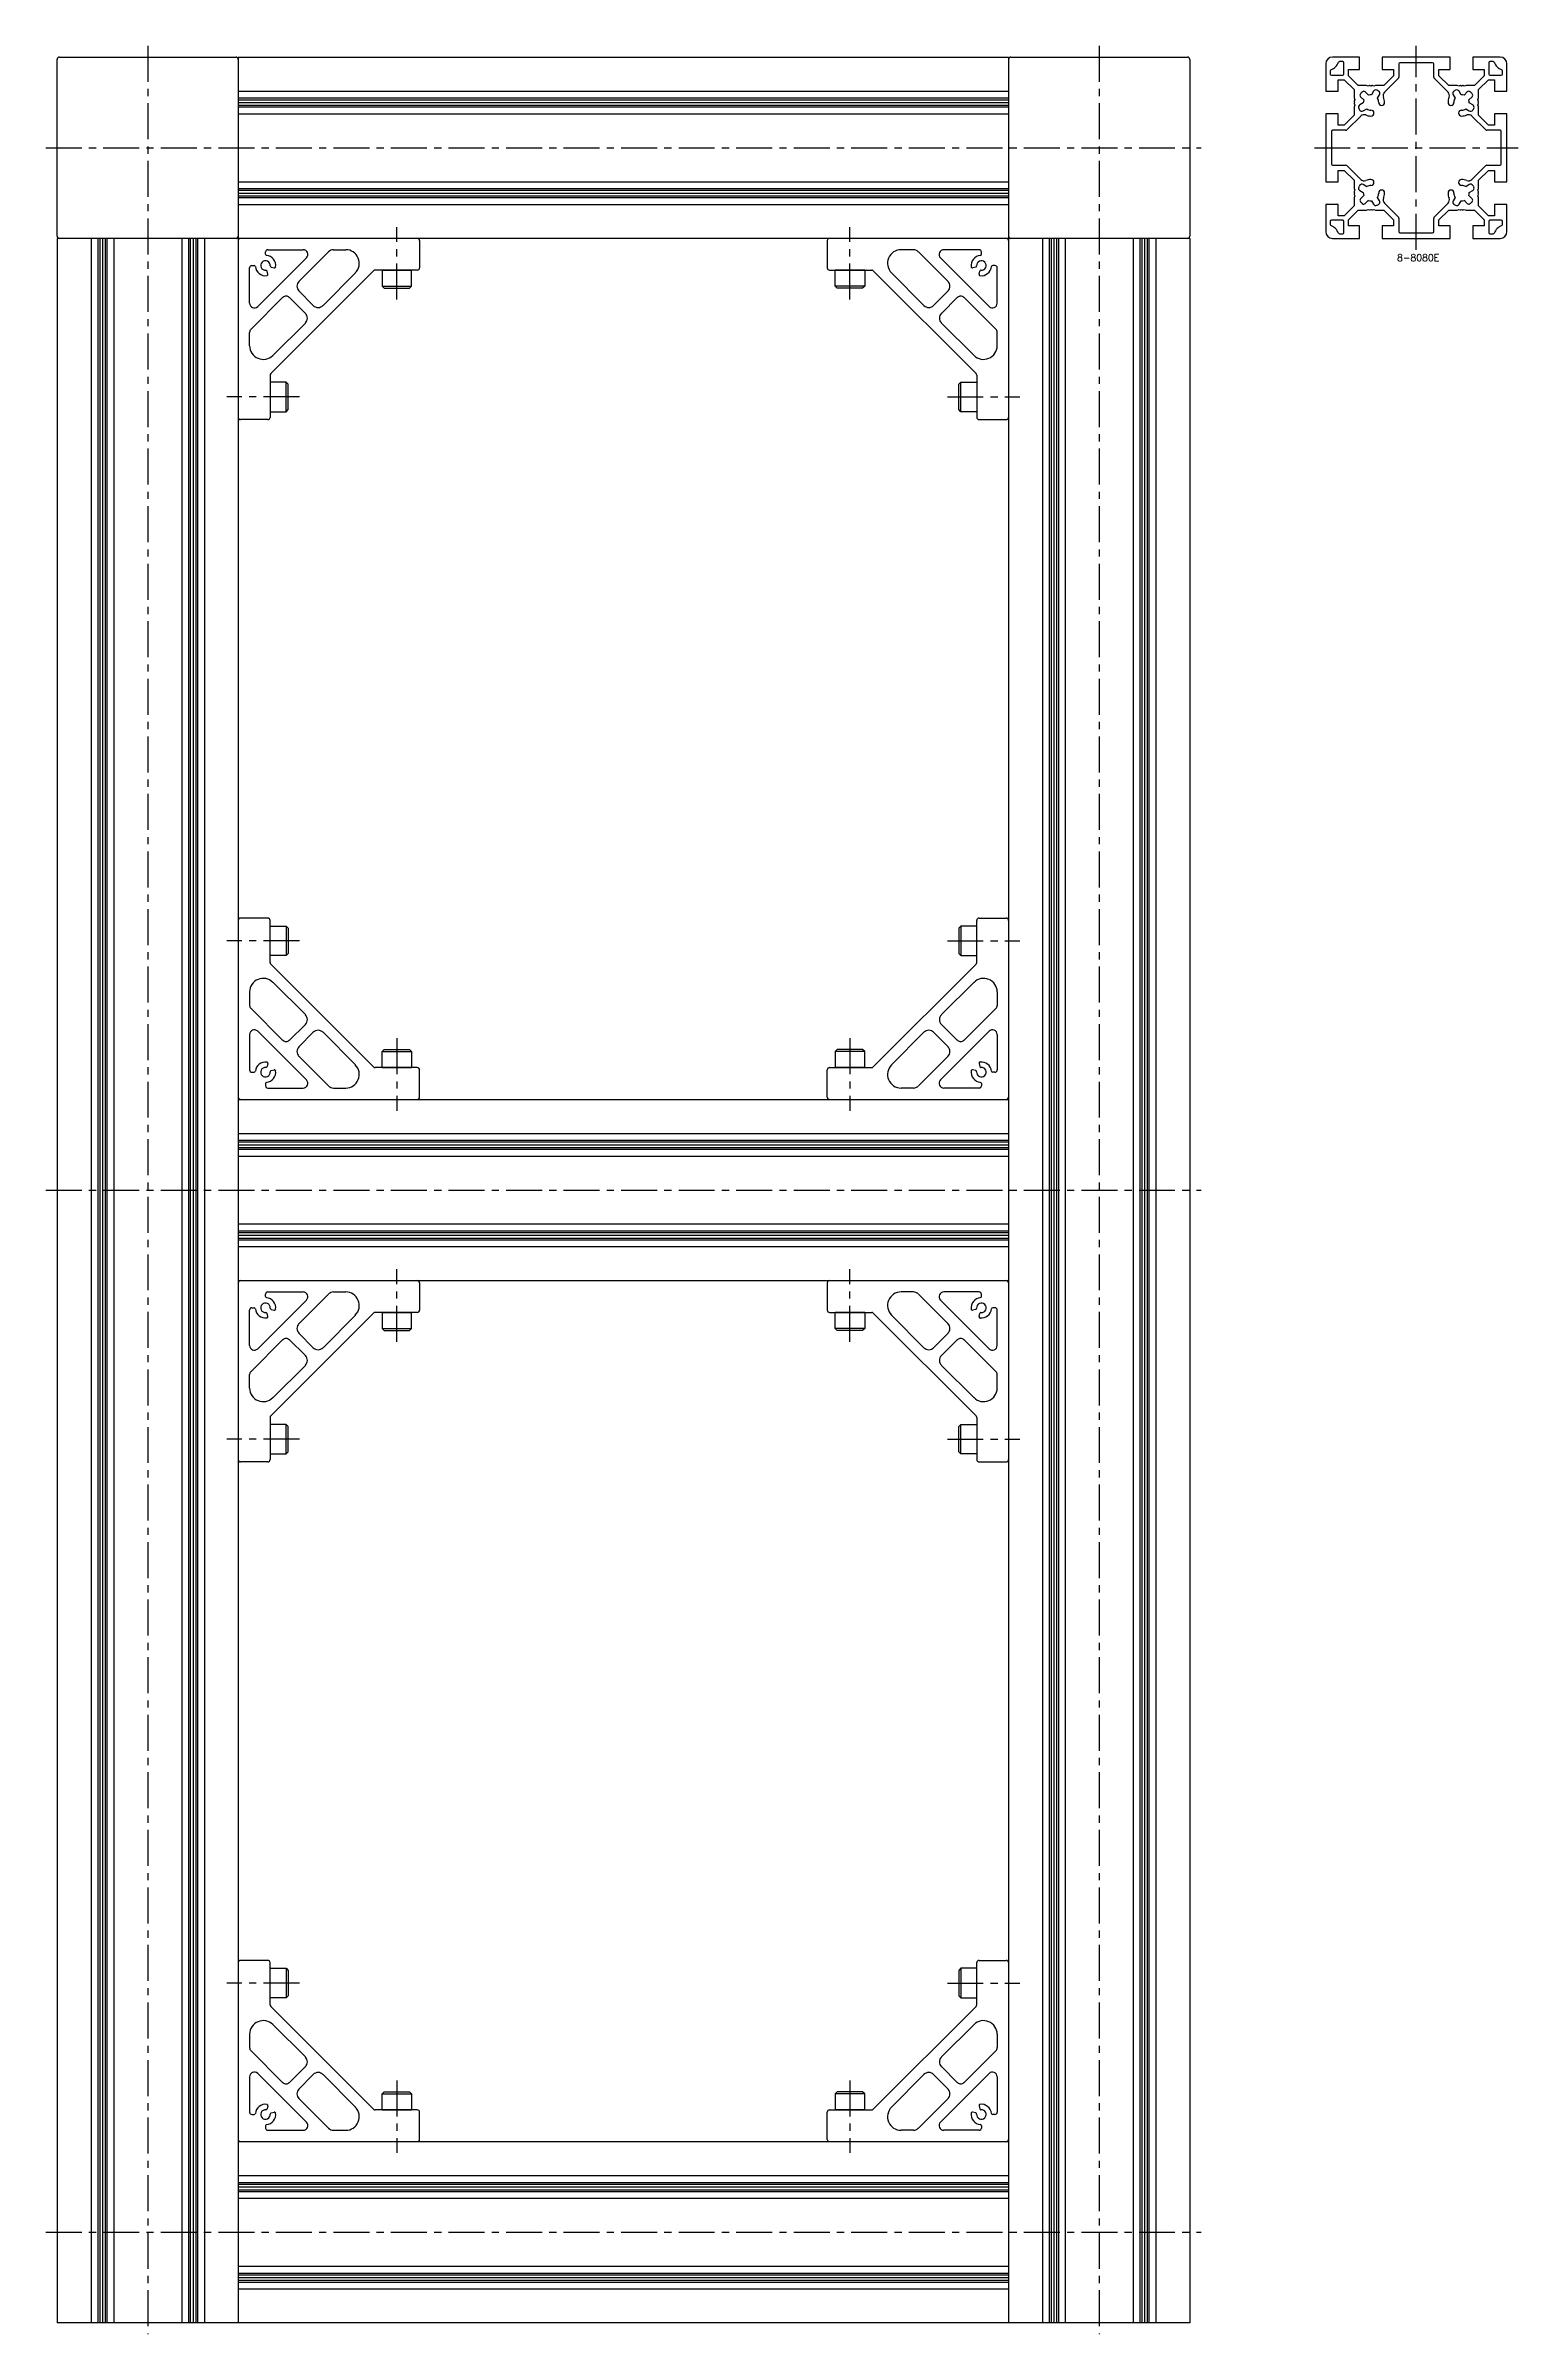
# Model space of a CAD drawing. Extents: x -5 to 1211, y -8 to 1575.
# Drawn here: x 561 to 1211, y 5 to 1015 of the extents above; entities that cross this region are included whole.
import ezdxf

# ---------------------------------------------------------------- set-up
doc = ezdxf.new("R2010")
doc.units = 0
doc.header["$LTSCALE"] = 0.5
doc.linetypes.add('CENTER', pattern=[50.8, 31.75, -6.35, 6.35, -6.35])
for name, color, linetype in [('MSM_CENTER', 1, 'CENTER'), ('MSM_CONTINUOUS', 7, 'CONTINUOUS'), ('MSM_PART_NUMBER', 7, 'CONTINUOUS')]:
    doc.layers.add(name, color=color, linetype=linetype)
doc.styles.get("Standard").update_dxf_attribs({"font": 'txt.shx', "height": 3, "bigfont": 'bigfont.shx'})

# ---------------------------------------------------------------- blocks, each defined once
blk = doc.blocks.new('*U10')
at = {"layer": 'MSM_PART_NUMBER'}
blk.add_text('8-8080E', height=3, dxfattribs=at).set_placement((1157.5, 920))

msp = doc.modelspace()

# ---------------------------------------------------------------- linework, layer by layer
at = {"layer": 'MSM_CENTER'}
for p, q in [((606, 1015), (606, 5)), ((1026, 1015), (1026, 5)), ((1166, 925), (1166, 1015)), ((561, 970), (1071, 970)), ((1121, 970), (1211, 970)), ((716, 903), (716, 935)), ((916, 903), (916, 935)), ((673, 860), (641, 860)), ((959, 860), (991, 860)), ((673, 620), (641, 620)), ((959, 620), (991, 620)), ((716, 577), (716, 545)), ((916, 577), (916, 545)), ((561, 510), (1071, 510)), ((716, 443), (716, 475)), ((916, 443), (916, 475)), ((673, 400), (641, 400)), ((959, 400), (991, 400)), ((673, 160), (641, 160)), ((959, 160), (991, 160)), ((716, 117), (716, 85)), ((916, 117), (916, 85)), ((561, 50), (1071, 50))]:
    msp.add_line(p, q, dxfattribs=at)
at = {"layer": 'MSM_CONTINUOUS'}
for p, q in [((567, 1010), (645, 1010)), ((646, 1010), (646, 10)), ((646, 1010), (986, 1010)), ((986, 1010), (986, 10)), ((987, 1010), (1065, 1010)), ((1141, 1010), (1129, 1010)), ((1141, 1004.5), (1141, 1010)), ((1181, 1010), (1151, 1010)), ((1151, 1010), (1151, 1004.5)), ((1181, 1004.5), (1181, 1010)), ((1203, 1010), (1191, 1010)), ((1191, 1010), (1191, 1004.5)), ((566, 931), (566, 1009)), ((1066, 1009), (1066, 931)), ((1126, 1007), (1126, 995)), ((1128, 1003.9), (1128, 1002.5)), ((1128.5, 1002), (1133.5, 1002)), ((1131.5, 995), (1131.5, 1000)), ((1131.5, 1000), (1134.2, 1000)), ((1133.5, 1008), (1132.1, 1008)), ((1134, 1002.5), (1134, 1007.5)), ((1134.2, 1000), (1138.5, 995.7)), ((1136, 1001.8), (1136, 1004.5)), ((1136, 1004.5), (1141, 1004.5)), ((1140.3, 997.5), (1136, 1001.8)), ((1151, 1004.5), (1156, 1004.5)), ((1156, 1001.8), (1151.7, 997.5)), ((1158, 1000.5), (1152, 994.5)), ((1156, 1004.5), (1156, 1001.8)), ((1158.3, 1007), (1158.3, 1001.2)), ((1173.2, 1007.5), (1158.8, 1007.5)), ((1173.7, 1001.2), (1173.7, 1007)), ((1180, 994.5), (1174, 1000.5)), ((1176, 1001.8), (1176, 1004.5)), ((1176, 1004.5), (1181, 1004.5)), ((1180.3, 997.5), (1176, 1001.8)), ((1191, 1004.5), (1196, 1004.5)), ((1196, 1001.8), (1191.7, 997.5)), ((1193.5, 995.7), (1197.8, 1000)), ((1196, 1004.5), (1196, 1001.8)), ((1197.8, 1000), (1200.5, 1000)), ((1198, 1007.5), (1198, 1002.5)), ((1199.9, 1008), (1198.5, 1008)), ((1198.5, 1002), (1203.5, 1002)), ((1200.5, 1000), (1200.5, 995)), ((1204, 1002.5), (1204, 1003.9)), ((1206, 995), (1206, 1007)), ((646, 995), (986, 995)), ((646, 992), (986, 992)), ((646, 991.2), (986, 991.2)), ((646, 990), (986, 990)), ((1126, 995), (1131.5, 995)), ((1138.5, 995.7), (1138.5, 992)), ((1138.5, 992), (1138.8, 991.2)), ((1138.8, 991.2), (1138.6, 990.7)), ((1138.6, 990.3), (1138.8, 990)), ((1138.8, 990), (1138.6, 989.7)), ((1144, 997.5), (1140.3, 997.5)), ((1141.4, 992.5), (1142.8, 991.1)), ((1144.9, 993.2), (1143.5, 994.6)), ((1144.8, 997.2), (1144, 997.5)), ((1145.3, 997.4), (1144.8, 997.2)), ((1146, 997.2), (1145.7, 997.4)), ((1146.3, 997.4), (1146, 997.2)), ((1147.1, 994.9), (1146.2, 993.4)), ((1147.2, 997.2), (1146.7, 997.4)), ((1148, 997.5), (1147.2, 997.2)), ((1151.7, 997.5), (1148, 997.5)), ((1148.8, 991.9), (1149.7, 993.4)), ((1184, 997.5), (1180.3, 997.5)), ((1182.3, 993.4), (1183.2, 991.9)), ((1184.8, 997.2), (1184, 997.5)), ((1185.3, 997.4), (1184.8, 997.2)), ((1185.8, 993.4), (1184.9, 994.9)), ((1186, 997.2), (1185.7, 997.4)), ((1186.3, 997.4), (1186, 997.2)), ((1187.2, 997.2), (1186.7, 997.4)), ((1188.5, 994.6), (1187.1, 993.2)), ((1188, 997.5), (1187.2, 997.2)), ((1191.7, 997.5), (1188, 997.5)), ((1189.2, 991.1), (1190.6, 992.5)), ((1193.2, 991.2), (1193.5, 992)), ((1193.4, 990.7), (1193.2, 991.2)), ((1193.2, 990), (1193.4, 990.3)), ((1193.4, 989.7), (1193.2, 990)), ((1193.5, 992), (1193.5, 995.7)), ((1200.5, 995), (1206, 995)), ((646, 988.8), (986, 988.8)), ((646, 988), (986, 988)), ((646, 985), (986, 985)), ((1131.5, 985), (1126, 985)), ((1126, 985), (1126, 955)), ((1131.5, 980), (1131.5, 985)), ((1134.2, 980), (1131.5, 980)), ((1138.5, 984.3), (1134.2, 980)), ((1141.5, 984), (1135.5, 978)), ((1138.8, 988.8), (1138.5, 988)), ((1138.5, 988), (1138.5, 984.3)), ((1138.6, 989.3), (1138.8, 988.8)), ((1142.6, 989.8), (1141.1, 988.9)), ((1142.6, 986.3), (1144.1, 987.2)), ((1187.9, 987.2), (1189.4, 986.3)), ((1190.9, 988.9), (1189.4, 989.8)), ((1196.5, 978), (1190.5, 984)), ((1193.2, 988.8), (1193.4, 989.3)), ((1193.5, 988), (1193.2, 988.8)), ((1193.5, 984.3), (1193.5, 988)), ((1197.8, 980), (1193.5, 984.3)), ((1200.5, 980), (1197.8, 980)), ((1206, 985), (1200.5, 985)), ((1200.5, 985), (1200.5, 980)), ((1206, 955), (1206, 985)), ((1128.5, 977.2), (1128.5, 962.8)), ((1134.8, 977.7), (1129, 977.7)), ((1203, 977.7), (1197.2, 977.7)), ((1203.5, 962.8), (1203.5, 977.2)), ((1129, 962.3), (1134.8, 962.3)), ((1131.5, 955), (1131.5, 960)), ((1131.5, 960), (1134.2, 960)), ((1134.2, 960), (1138.5, 955.7)), ((1135.5, 962), (1141.5, 956)), ((1190.5, 956), (1196.5, 962)), ((1193.5, 955.7), (1197.8, 960)), ((1197.2, 962.3), (1203, 962.3)), ((1197.8, 960), (1200.5, 960)), ((1200.5, 960), (1200.5, 955)), ((646, 955), (986, 955)), ((646, 952), (986, 952)), ((646, 951.2), (986, 951.2)), ((646, 950), (986, 950)), ((1126, 955), (1131.5, 955)), ((1138.5, 955.7), (1138.5, 952)), ((1138.5, 952), (1138.8, 951.2)), ((1138.8, 951.2), (1138.6, 950.7)), ((1138.6, 950.3), (1138.8, 950)), ((1138.8, 950), (1138.6, 949.7)), ((1141.1, 951.1), (1142.6, 950.2)), ((1144.1, 952.8), (1142.6, 953.7)), ((1189.4, 953.7), (1187.9, 952.8)), ((1189.4, 950.2), (1190.9, 951.1)), ((1193.2, 951.2), (1193.5, 952)), ((1193.4, 950.7), (1193.2, 951.2)), ((1193.2, 950), (1193.4, 950.3)), ((1193.4, 949.7), (1193.2, 950)), ((1193.5, 952), (1193.5, 955.7)), ((1200.5, 955), (1206, 955)), ((646, 948.8), (986, 948.8)), ((646, 948), (986, 948)), ((646, 945), (986, 945)), ((1131.5, 945), (1126, 945)), ((1126, 945), (1126, 933)), ((1131.5, 940), (1131.5, 945)), ((1134.2, 940), (1131.5, 940)), ((1138.5, 944.3), (1134.2, 940)), ((1136, 938.2), (1140.3, 942.5)), ((1138.8, 948.8), (1138.5, 948)), ((1138.5, 948), (1138.5, 944.3)), ((1138.6, 949.3), (1138.8, 948.8)), ((1140.3, 942.5), (1144, 942.5)), ((1142.8, 948.9), (1141.4, 947.5)), ((1143.5, 945.4), (1144.9, 946.8)), ((1144, 942.5), (1144.8, 942.8)), ((1144.8, 942.8), (1145.3, 942.6)), ((1145.7, 942.6), (1146, 942.8)), ((1146, 942.8), (1146.3, 942.6)), ((1146.2, 946.6), (1147.1, 945.1)), ((1146.7, 942.6), (1147.2, 942.8)), ((1147.2, 942.8), (1148, 942.5)), ((1148, 942.5), (1151.7, 942.5)), ((1149.7, 946.6), (1148.8, 948.1)), ((1151.7, 942.5), (1156, 938.2)), ((1152, 945.5), (1158, 939.5)), ((1174, 939.5), (1180, 945.5)), ((1176, 938.2), (1180.3, 942.5)), ((1180.3, 942.5), (1184, 942.5)), ((1183.2, 948.1), (1182.3, 946.6)), ((1184, 942.5), (1184.8, 942.8)), ((1184.8, 942.8), (1185.3, 942.6)), ((1184.9, 945.1), (1185.8, 946.6)), ((1185.7, 942.6), (1186, 942.8)), ((1186, 942.8), (1186.3, 942.6)), ((1186.7, 942.6), (1187.2, 942.8)), ((1187.1, 946.8), (1188.5, 945.4)), ((1187.2, 942.8), (1188, 942.5)), ((1188, 942.5), (1191.7, 942.5)), ((1190.6, 947.5), (1189.2, 948.9)), ((1191.7, 942.5), (1196, 938.2)), ((1193.2, 948.8), (1193.4, 949.3)), ((1193.5, 948), (1193.2, 948.8)), ((1193.5, 944.3), (1193.5, 948)), ((1197.8, 940), (1193.5, 944.3)), ((1200.5, 940), (1197.8, 940)), ((1206, 945), (1200.5, 945)), ((1200.5, 945), (1200.5, 940)), ((1206, 933), (1206, 945)), ((1066, 930), (566, 930)), ((566, 930), (566, 10)), ((581, 930), (581, 10)), ((584, 930), (584, 10)), ((584.8, 930), (584.8, 10)), ((586, 930), (586, 10)), ((587.2, 930), (587.2, 10)), ((588, 930), (588, 10)), ((591, 930), (591, 10)), ((621, 930), (621, 10)), ((624, 930), (624, 10)), ((624.8, 930), (624.8, 10)), ((626, 930), (626, 10)), ((627.2, 930), (627.2, 10)), ((628, 930), (628, 10)), ((631, 930), (631, 10)), ((1001, 930), (1001, 10)), ((1004, 930), (1004, 10)), ((1004.8, 930), (1004.8, 10)), ((1006, 930), (1006, 10)), ((1007.2, 930), (1007.2, 10)), ((1008, 930), (1008, 10)), ((1011, 930), (1011, 10)), ((1041, 930), (1041, 10)), ((1044, 930), (1044, 10)), ((1044.8, 930), (1044.8, 10)), ((1046, 930), (1046, 10)), ((1047.2, 930), (1047.2, 10)), ((1048, 930), (1048, 10)), ((1051, 930), (1051, 10)), ((1066, 930), (1066, 10)), ((1128, 937.5), (1128, 936.1)), ((1133.5, 938), (1128.5, 938)), ((1129, 930), (1141, 930)), ((1132.1, 932), (1133.5, 932)), ((1134, 932.5), (1134, 937.5)), ((1136, 935.5), (1136, 938.2)), ((1141, 935.5), (1136, 935.5)), ((1141, 930), (1141, 935.5)), ((1156, 935.5), (1151, 935.5)), ((1151, 935.5), (1151, 930)), ((1151, 930), (1181, 930)), ((1156, 938.2), (1156, 935.5)), ((1158.3, 938.8), (1158.3, 933)), ((1158.8, 932.5), (1173.2, 932.5)), ((1173.7, 933), (1173.7, 938.8)), ((1176, 935.5), (1176, 938.2)), ((1181, 935.5), (1176, 935.5)), ((1181, 930), (1181, 935.5)), ((1196, 935.5), (1191, 935.5)), ((1191, 935.5), (1191, 930)), ((1191, 930), (1203, 930)), ((1196, 938.2), (1196, 935.5)), ((1198, 937.5), (1198, 932.5)), ((1203.5, 938), (1198.5, 938)), ((1198.5, 932), (1199.9, 932)), ((1204, 936.1), (1204, 937.5)), ((676.1, 921.4), (654.6, 899.9)), ((658, 923), (658, 924)), ((659, 925), (674.6, 925)), ((672.7, 911), (685.8, 924.1)), ((688, 925), (693.4, 925)), ((726, 929), (726, 917)), ((906, 929), (906, 917)), ((944, 925), (938.6, 925)), ((959.3, 911), (946.2, 924.1)), ((955.9, 921.4), (977.4, 899.9)), ((973, 925), (957.4, 925)), ((974, 923), (974, 924)), ((651, 901.4), (651, 917)), ((652, 918), (653, 918)), ((659, 914.2), (658.7, 915.5)), ((705.7, 915.7), (660.3, 870.3)), ((660.5, 917.3), (661.8, 917)), ((697.7, 914.8), (683.4, 900.4)), ((725, 916), (706.4, 916)), ((709.5, 916), (709.5, 908.9)), ((709.5, 916), (722.5, 916)), ((722.5, 908.9), (722.5, 916)), ((907, 916), (925.6, 916)), ((909.5, 908.9), (909.5, 916)), ((922.5, 916), (909.5, 916)), ((922.5, 916), (922.5, 908.9)), ((926.3, 915.7), (971.7, 870.3)), ((934.3, 914.8), (948.6, 900.4)), ((971.5, 917.3), (970.2, 917)), ((973, 914.2), (973.3, 915.5)), ((980, 918), (979, 918)), ((981, 901.4), (981, 917)), ((651.6, 889.9), (665.7, 904)), ((668.5, 904), (675.6, 896.9)), ((679.1, 900.4), (672.7, 906.8)), ((709.5, 908.9), (710.4, 908)), ((709.5, 908.9), (722.5, 908.9)), ((710.4, 908), (721.6, 908)), ((721.6, 908), (722.5, 908.9)), ((910.4, 908), (909.5, 908.9)), ((922.5, 908.9), (909.5, 908.9)), ((921.6, 908), (910.4, 908)), ((922.5, 908.9), (921.6, 908)), ((952.9, 900.4), (959.3, 906.8)), ((963.5, 904), (956.4, 896.9)), ((980.4, 889.9), (966.3, 904)), ((675.6, 892.6), (661.2, 878.3)), ((956.4, 892.6), (970.8, 878.3)), ((651, 882.6), (651, 888.5)), ((981, 882.6), (981, 888.5)), ((660, 869.6), (660, 851)), ((972, 869.6), (972, 851)), ((667.1, 866.5), (660, 866.5)), ((668, 865.6), (667.1, 866.5)), ((667.1, 853.5), (667.1, 866.5)), ((668, 854.4), (668, 865.6)), ((964, 865.6), (964.9, 866.5)), ((964, 854.4), (964, 865.6)), ((964.9, 866.5), (972, 866.5)), ((964.9, 853.5), (964.9, 866.5)), ((659, 850), (647, 850)), ((660, 853.5), (667.1, 853.5)), ((667.1, 853.5), (668, 854.4)), ((964.9, 853.5), (964, 854.4)), ((972, 853.5), (964.9, 853.5)), ((973, 850), (985, 850)), ((659, 630), (647, 630)), ((660, 610.4), (660, 629)), ((660, 626.5), (667.1, 626.5)), ((667.1, 626.5), (668, 625.6)), ((667.1, 626.5), (667.1, 613.5)), ((964.9, 626.5), (964, 625.6)), ((972, 626.5), (964.9, 626.5)), ((964.9, 626.5), (964.9, 613.5)), ((972, 610.4), (972, 629)), ((973, 630), (985, 630)), ((668, 625.6), (668, 614.4)), ((964, 625.6), (964, 614.4)), ((667.1, 613.5), (660, 613.5)), ((705.7, 564.3), (660.3, 609.7)), ((668, 614.4), (667.1, 613.5)), ((926.3, 564.3), (971.7, 609.7)), ((964, 614.4), (964.9, 613.5)), ((964.9, 613.5), (972, 613.5)), ((651, 597.4), (651, 591.5)), ((675.6, 587.4), (661.2, 601.7)), ((956.4, 587.4), (970.8, 601.7)), ((981, 597.4), (981, 591.5)), ((651.6, 590.1), (665.7, 576)), ((980.4, 590.1), (966.3, 576)), ((651, 578.6), (651, 563)), ((676.1, 558.6), (654.6, 580.1)), ((668.5, 576), (675.6, 583.1)), ((679.1, 579.6), (672.7, 573.2)), ((697.7, 565.2), (683.4, 579.6)), ((934.3, 565.2), (948.6, 579.6)), ((952.9, 579.6), (959.3, 573.2)), ((955.9, 558.6), (977.4, 580.1)), ((963.5, 576), (956.4, 583.1)), ((981, 578.6), (981, 563)), ((659, 565.8), (658.7, 564.5)), ((672.7, 569), (685.8, 555.9)), ((709.5, 571.1), (710.4, 572)), ((709.5, 564), (709.5, 571.1)), ((709.5, 571.1), (722.5, 571.1)), ((710.4, 572), (721.6, 572)), ((721.6, 572), (722.5, 571.1)), ((722.5, 571.1), (722.5, 564)), ((910.4, 572), (909.5, 571.1)), ((909.5, 571.1), (909.5, 564)), ((922.5, 571.1), (909.5, 571.1)), ((921.6, 572), (910.4, 572)), ((922.5, 571.1), (921.6, 572)), ((922.5, 564), (922.5, 571.1)), ((959.3, 569), (946.2, 555.9)), ((973, 565.8), (973.3, 564.5)), ((652, 562), (653, 562)), ((658, 557), (658, 556)), ((660.5, 562.7), (661.8, 563)), ((725, 564), (706.4, 564)), ((709.5, 564), (722.5, 564)), ((726, 551), (726, 563)), ((906, 551), (906, 563)), ((907, 564), (925.6, 564)), ((922.5, 564), (909.5, 564)), ((971.5, 562.7), (970.2, 563)), ((974, 557), (974, 556)), ((980, 562), (979, 562)), ((646, 550), (986, 550)), ((659, 555), (674.6, 555)), ((688, 555), (693.4, 555)), ((944, 555), (938.6, 555)), ((973, 555), (957.4, 555)), ((646, 535), (986, 535)), ((646, 532), (986, 532)), ((646, 531.2), (986, 531.2)), ((646, 530), (986, 530)), ((646, 528.8), (986, 528.8)), ((646, 528), (986, 528)), ((646, 525), (986, 525)), ((646, 495), (986, 495)), ((646, 492), (986, 492)), ((646, 491.2), (986, 491.2)), ((646, 490), (986, 490)), ((646, 488.8), (986, 488.8)), ((646, 488), (986, 488)), ((646, 485), (986, 485)), ((646, 470), (986, 470)), ((659, 465), (674.6, 465)), ((688, 465), (693.4, 465)), ((726, 469), (726, 457)), ((906, 469), (906, 457)), ((944, 465), (938.6, 465)), ((973, 465), (957.4, 465)), ((651, 441.4), (651, 457)), ((652, 458), (653, 458)), ((676.1, 461.4), (654.6, 439.9)), ((658, 463), (658, 464)), ((659, 454.2), (658.7, 455.5)), ((705.7, 455.7), (660.3, 410.3)), ((660.5, 457.3), (661.8, 457)), ((672.7, 451), (685.8, 464.1)), ((697.7, 454.8), (683.4, 440.4)), ((725, 456), (706.4, 456)), ((709.5, 456), (709.5, 448.9)), ((709.5, 456), (722.5, 456)), ((722.5, 448.9), (722.5, 456)), ((907, 456), (925.6, 456)), ((909.5, 448.9), (909.5, 456)), ((922.5, 456), (909.5, 456)), ((922.5, 456), (922.5, 448.9)), ((926.3, 455.7), (971.7, 410.3)), ((934.3, 454.8), (948.6, 440.4)), ((959.3, 451), (946.2, 464.1)), ((955.9, 461.4), (977.4, 439.9)), ((971.5, 457.3), (970.2, 457)), ((973, 454.2), (973.3, 455.5)), ((974, 463), (974, 464)), ((980, 458), (979, 458)), ((981, 441.4), (981, 457)), ((679.1, 440.4), (672.7, 446.8)), ((709.5, 448.9), (710.4, 448)), ((709.5, 448.9), (722.5, 448.9)), ((710.4, 448), (721.6, 448)), ((721.6, 448), (722.5, 448.9)), ((910.4, 448), (909.5, 448.9)), ((922.5, 448.9), (909.5, 448.9)), ((921.6, 448), (910.4, 448)), ((922.5, 448.9), (921.6, 448)), ((952.9, 440.4), (959.3, 446.8)), ((651.6, 429.9), (665.7, 444)), ((668.5, 444), (675.6, 436.9)), ((963.5, 444), (956.4, 436.9)), ((980.4, 429.9), (966.3, 444)), ((651, 422.6), (651, 428.5)), ((675.6, 432.6), (661.2, 418.3)), ((956.4, 432.6), (970.8, 418.3)), ((981, 422.6), (981, 428.5)), ((660, 409.6), (660, 391)), ((667.1, 406.5), (660, 406.5)), ((668, 405.6), (667.1, 406.5)), ((667.1, 393.5), (667.1, 406.5)), ((668, 394.4), (668, 405.6)), ((964, 405.6), (964.9, 406.5)), ((964, 394.4), (964, 405.6)), ((964.9, 406.5), (972, 406.5)), ((964.9, 393.5), (964.9, 406.5)), ((972, 409.6), (972, 391)), ((667.1, 393.5), (668, 394.4)), ((964.9, 393.5), (964, 394.4)), ((659, 390), (647, 390)), ((660, 393.5), (667.1, 393.5)), ((972, 393.5), (964.9, 393.5)), ((973, 390), (985, 390)), ((659, 170), (647, 170)), ((660, 150.4), (660, 169)), ((660, 166.5), (667.1, 166.5)), ((667.1, 166.5), (668, 165.6)), ((667.1, 166.5), (667.1, 153.5)), ((668, 165.6), (668, 154.4)), ((964.9, 166.5), (964, 165.6)), ((964, 165.6), (964, 154.4)), ((972, 166.5), (964.9, 166.5)), ((964.9, 166.5), (964.9, 153.5)), ((972, 150.4), (972, 169)), ((973, 170), (985, 170)), ((667.1, 153.5), (660, 153.5)), ((668, 154.4), (667.1, 153.5)), ((964, 154.4), (964.9, 153.5)), ((964.9, 153.5), (972, 153.5)), ((705.7, 104.3), (660.3, 149.7)), ((675.6, 127.4), (661.2, 141.7)), ((926.3, 104.3), (971.7, 149.7)), ((956.4, 127.4), (970.8, 141.7)), ((651, 137.4), (651, 131.5)), ((981, 137.4), (981, 131.5)), ((651.6, 130.1), (665.7, 116)), ((668.5, 116), (675.6, 123.1)), ((963.5, 116), (956.4, 123.1)), ((980.4, 130.1), (966.3, 116)), ((651, 118.6), (651, 103)), ((676.1, 98.6), (654.6, 120.1)), ((679.1, 119.6), (672.7, 113.2)), ((697.7, 105.2), (683.4, 119.6)), ((709.5, 111.1), (710.4, 112)), ((709.5, 104), (709.5, 111.1)), ((709.5, 111.1), (722.5, 111.1)), ((710.4, 112), (721.6, 112)), ((721.6, 112), (722.5, 111.1)), ((722.5, 111.1), (722.5, 104)), ((910.4, 112), (909.5, 111.1)), ((909.5, 111.1), (909.5, 104)), ((922.5, 111.1), (909.5, 111.1)), ((921.6, 112), (910.4, 112)), ((922.5, 111.1), (921.6, 112)), ((922.5, 104), (922.5, 111.1)), ((934.3, 105.2), (948.6, 119.6)), ((952.9, 119.6), (959.3, 113.2)), ((955.9, 98.6), (977.4, 120.1)), ((981, 118.6), (981, 103)), ((652, 102), (653, 102)), ((659, 105.8), (658.7, 104.5)), ((660.5, 102.7), (661.8, 103)), ((672.7, 109), (685.8, 95.9)), ((725, 104), (706.4, 104)), ((709.5, 104), (722.5, 104)), ((726, 91), (726, 103)), ((906, 91), (906, 103)), ((907, 104), (925.6, 104)), ((922.5, 104), (909.5, 104)), ((959.3, 109), (946.2, 95.9)), ((971.5, 102.7), (970.2, 103)), ((973, 105.8), (973.3, 104.5)), ((980, 102), (979, 102)), ((658, 97), (658, 96)), ((659, 95), (674.6, 95)), ((688, 95), (693.4, 95)), ((944, 95), (938.6, 95)), ((973, 95), (957.4, 95)), ((974, 97), (974, 96)), ((646, 90), (986, 90)), ((646, 75), (986, 75)), ((646, 72), (986, 72)), ((646, 71.2), (986, 71.2)), ((646, 70), (986, 70)), ((646, 68.8), (986, 68.8)), ((646, 68), (986, 68)), ((646, 65), (986, 65)), ((646, 35), (986, 35)), ((646, 32), (986, 32)), ((646, 31.2), (986, 31.2)), ((646, 30), (986, 30)), ((646, 28.8), (986, 28.8)), ((646, 28), (986, 28)), ((646, 25), (986, 25)), ((1066, 10), (566, 10))]:
    msp.add_line(p, q, dxfattribs=at)
for centre, radius, start, end in [((987, 1009), 1, 90, 180), ((1203, 1007), 3, 0, 90), ((567, 1009), 1, 90, 180), ((645, 1009), 1, 0, 90), ((1065, 1009), 1, 0, 90), ((1129, 1007), 3, 90, 180), ((1128.5, 1003.9), 0.5, 112.2586, 180), ((1128.5, 1002.5), 0.5, 180, 270), ((1126, 1010), 6.1, 292.2586, 337.7414), ((1132.1, 1007.5), 0.5, 90, 157.7414), ((1133.5, 1007.5), 0.5, 0, 90), ((1133.5, 1002.5), 0.5, 270, 0), ((1157.3, 1001.2), 1, 315, 0), ((1158.8, 1007), 0.5, 90, 180), ((1173.2, 1007), 0.5, 0, 90), ((1174.7, 1001.2), 1, 180, 225), ((1198.5, 1007.5), 0.5, 90, 180), ((1198.5, 1002.5), 0.5, 180, 270), ((1199.9, 1007.5), 0.5, 22.2586, 90), ((1206, 1010), 6.1, 202.2586, 247.7414), ((1203.5, 1002.5), 0.5, 270, 0), ((1203.5, 1003.9), 0.5, 0, 67.7414), ((1139.1, 990.5), 0.5, 159.5, 210), ((1142.1, 993.2), 1, 140.7392, 225), ((1146, 990), 6, 129.2608, 140.7392), ((1142.8, 993.9), 1, 45, 129.2608), ((1146, 990), 3.4, 161.179, 183.821), ((1146, 990), 3.4, 86.179, 108.821), ((1145.5, 996.9), 0.5, 60, 110.5), ((1146.5, 996.9), 0.5, 69.5, 120), ((1148.1, 994.3), 1.2, 63.5833, 150), ((1146, 990), 6, 56.4167, 63.5833), ((1146, 990), 3.4, 0.0001, 33.821), ((1148.7, 994), 1.2, 330, 56.4167), ((1150.7, 990), 1.3, 180, 0), ((1153.4, 993.1), 2, 135, 202.5866), ((1146, 990), 6, 0, 22.5866), ((1178.6, 993.1), 2, 337.4134, 45), ((1186, 990), 6, 157.4134, 180), ((1181.3, 990), 1.3, 180, 0), ((1183.3, 994), 1.2, 123.5833, 210), ((1186, 990), 3.4, 146.179, 180), ((1186, 990), 6, 116.4167, 123.5833), ((1183.9, 994.3), 1.2, 30, 116.4167), ((1185.5, 996.9), 0.5, 60, 110.5), ((1186, 990), 3.4, 71.179, 93.821), ((1186.5, 996.9), 0.5, 69.5, 120), ((1189.2, 993.9), 1, 50.7392, 135), ((1186, 990), 3.4, 356.179, 18.821), ((1186, 990), 6, 39.2608, 50.7392), ((1189.9, 993.2), 1, 315, 39.2608), ((1192.9, 990.5), 0.5, 330, 20.5), ((1139.1, 989.5), 0.5, 150, 200.5), ((1141.7, 987.9), 1.2, 120, 206.4167), ((1146, 990), 6, 206.4167, 213.5833), ((1142, 987.3), 1.2, 213.5833, 300), ((1142.9, 982.6), 2, 67.4134, 135), ((1146, 990), 6, 247.4134, 270), ((1146, 990), 3.4, 236.179, 270), ((1146, 985.3), 1.3, 270, 90), ((1186, 985.3), 1.3, 90, 270), ((1186, 990), 3.4, 270, 303.821), ((1186, 990), 6, 270, 292.5866), ((1189.1, 982.6), 2, 45, 112.5866), ((1190, 987.3), 1.2, 240, 326.4167), ((1190.3, 987.9), 1.2, 333.5833, 60), ((1186, 990), 6, 326.4167, 333.5833), ((1192.9, 989.5), 0.5, 339.5, 30), ((1129, 977.2), 0.5, 90, 180), ((1134.8, 978.7), 1, 270, 315), ((1197.2, 978.7), 1, 225, 270), ((1203, 977.2), 0.5, 0, 90), ((1129, 962.8), 0.5, 180, 270), ((1134.8, 961.3), 1, 45, 90), ((1197.2, 961.3), 1, 90, 135), ((1203, 962.8), 0.5, 270, 0), ((1139.1, 950.5), 0.5, 159.5, 210), ((1139.1, 949.5), 0.5, 150, 200.5), ((1141.7, 952.1), 1.2, 153.5833, 240), ((1146, 950), 6, 146.4167, 153.5833), ((1142, 952.7), 1.2, 60, 146.4167), ((1142.9, 957.4), 2, 225, 292.5866), ((1146, 950), 3.4, 176.179, 198.821), ((1146, 950), 6, 90, 112.5866), ((1146, 950), 3.4, 90, 123.821), ((1146, 954.7), 1.3, 270, 90), ((1146, 950), 3.4, 326.179, 0), ((1150.7, 950), 1.3, 0.0001, 180), ((1146, 950), 6, 337.4134, 0), ((1181.3, 950), 1.3, 0, 180), ((1186, 950), 6, 180, 202.5866), ((1186, 950), 3.4, 180, 213.821), ((1186, 954.7), 1.3, 90, 270), ((1186, 950), 6, 67.4134, 90), ((1186, 950), 3.4, 56.179, 90), ((1189.1, 957.4), 2, 247.4134, 315), ((1186, 950), 3.4, 341.179, 3.821), ((1190, 952.7), 1.2, 33.5833, 120), ((1190.3, 952.1), 1.2, 300, 26.4167), ((1186, 950), 6, 26.4167, 33.5833), ((1192.9, 950.5), 0.5, 330, 20.5), ((1192.9, 949.5), 0.5, 339.5, 30), ((1142.1, 946.8), 1, 135, 219.2608), ((1146, 950), 6, 219.2608, 230.7392), ((1142.8, 946.1), 1, 230.7392, 315), ((1146, 950), 3.4, 251.179, 273.821), ((1145.5, 943.1), 0.5, 249.5, 300), ((1146.5, 943.1), 0.5, 240, 290.5), ((1148.1, 945.7), 1.2, 210, 296.4167), ((1146, 950), 6, 296.4167, 303.5833), ((1148.7, 946), 1.2, 303.5833, 30), ((1153.4, 946.9), 2, 157.4134, 225), ((1157.3, 938.8), 1, 0, 45), ((1174.7, 938.8), 1, 135, 180), ((1178.6, 946.9), 2, 315, 22.5866), ((1183.3, 946), 1.2, 150, 236.4167), ((1186, 950), 6, 236.4167, 243.5833), ((1183.9, 945.7), 1.2, 243.5833, 330), ((1185.5, 943.1), 0.5, 249.5, 300), ((1186, 950), 3.4, 266.179, 288.821), ((1186.5, 943.1), 0.5, 240, 290.5), ((1189.2, 946.1), 1, 225, 309.2608), ((1186, 950), 6, 309.2608, 320.7392), ((1189.9, 946.8), 1, 320.7392, 45), ((567, 931), 1, 180, 270), ((645, 931), 1, 270, 0), ((647, 929), 1, 90, 180), ((725, 929), 1, 0, 90), ((907, 929), 1, 90, 180), ((985, 929), 1, 0, 90), ((987, 931), 1, 180, 270), ((1065, 931), 1, 270, 0), ((1129, 933), 3, 180, 270), ((1128.5, 937.5), 0.5, 90, 180), ((1128.5, 936.1), 0.5, 180, 247.7414), ((1126, 930), 6.1, 22.2586, 67.7414), ((1132.1, 932.5), 0.5, 202.2586, 270), ((1133.5, 937.5), 0.5, 0, 90), ((1133.5, 932.5), 0.5, 270, 0), ((1158.8, 933), 0.5, 180, 270), ((1173.2, 933), 0.5, 270, 0), ((1198.5, 937.5), 0.5, 90, 180), ((1198.5, 932.5), 0.5, 180, 270), ((1199.9, 932.5), 0.5, 270, 337.7414), ((1206, 930), 6.1, 112.2586, 157.7414), ((1203, 933), 3, 270, 0), ((1203.5, 937.5), 0.5, 0, 90), ((1203.5, 936.1), 0.5, 292.2586, 0), ((658, 918), 2.1, 356.0866, 273.9121), ((659, 924), 1, 90, 180), ((658.5, 923), 0.5, 180.0013, 264.2604), ((658, 918), 4.5, 352.1801, 84.2609), ((674.6, 922.9), 2.1, 315, 90), ((688, 922), 3, 89.9998, 134.9998), ((693.4, 919), 6, 315, 89.9999), ((938.6, 919), 6, 90.0001, 225), ((944, 922), 3, 45.0002, 90.0002), ((957.4, 922.9), 2.1, 90, 225), ((974, 918), 4.5, 95.7391, 187.8199), ((974, 918), 2.1, 266.0879, 183.9134), ((973, 924), 1, 0, 90), ((973.5, 923), 0.5, 275.7396, 359.9987), ((652, 917), 1, 90, 180), ((653, 917.5), 0.5, 5.7365, 90.0016), ((658, 918), 4.5, 185.7397, 277.8193), ((658.2, 915.4), 0.5, 14.9999, 93.9121), ((658.5, 914), 0.5, 277.8211, 14.9986), ((660.6, 917.8), 0.5, 176.0866, 255.0001), ((662, 917.5), 0.5, 255.0003, 352.1775), ((674.9, 908.9), 3, 134.9999, 224.9999), ((706.4, 915), 1, 89.9992, 134.9995), ((725, 917), 1, 270, 0), ((907, 917), 1, 180, 270), ((925.6, 915), 1, 45.0005, 90.0008), ((957.1, 908.9), 3, 315.0001, 45.0001), ((970, 917.5), 0.5, 187.8225, 284.9997), ((971.4, 917.8), 0.5, 284.9999, 3.9134), ((973.5, 914), 0.5, 165.0014, 262.1789), ((973.8, 915.4), 0.5, 86.0879, 165.0001), ((974, 918), 4.5, 262.1807, 354.2603), ((979, 917.5), 0.5, 89.9984, 174.2635), ((980, 917), 1, 0, 90), ((653.1, 901.4), 2.1, 180, 315), ((667.1, 902.5), 2, 44.9988, 135.0008), ((681.2, 902.5), 3, 225.0007, 314.9995), ((950.8, 902.5), 3, 225.0005, 314.9993), ((964.9, 902.5), 2, 44.9992, 135.0012), ((978.9, 901.4), 2.1, 225, 0), ((653, 888.5), 2, 134.9992, 179.9989), ((673.5, 894.8), 3, 314.9998, 44.9999), ((958.5, 894.8), 3, 135.0001, 225.0002), ((979, 888.5), 2, 0.0011, 45.0008), ((657, 882.6), 6, 180, 315), ((975, 882.6), 6, 225, 360), ((661, 869.6), 1, 135.0011, 180.0014), ((971, 869.6), 1, 359.9986, 44.9989), ((647, 851), 1, 180, 270), ((659, 851), 1, 270, 0.0021), ((973, 851), 1, 179.9979, 270), ((985, 851), 1, 270, 0), ((647, 629), 1, 90, 180), ((659, 629), 1, 359.9979, 90), ((973, 629), 1, 90, 180.0021), ((985, 629), 1, 0, 90), ((661, 610.4), 1, 179.9986, 224.9989), ((971, 610.4), 1, 315.0011, 0.0014), ((657, 597.4), 6, 45, 180), ((975, 597.4), 6, 0, 135), ((653, 591.5), 2, 180.0011, 225.0008), ((673.5, 585.2), 3, 315.0001, 45.0002), ((958.5, 585.2), 3, 134.9998, 224.9999), ((979, 591.5), 2, 314.9992, 359.9989), ((653.1, 578.6), 2.1, 45, 180), ((667.1, 577.5), 2, 224.9992, 315.0012), ((681.2, 577.5), 3, 45.0005, 134.9993), ((950.8, 577.5), 3, 45.0007, 134.9995), ((964.9, 577.5), 2, 224.9988, 315.0008), ((978.9, 578.6), 2.1, 0, 135), ((658, 562), 4.5, 82.1807, 174.2603), ((658.5, 566), 0.5, 345.0014, 82.1789), ((674.9, 571.1), 3, 135.0001, 225.0001), ((957.1, 571.1), 3, 314.9999, 44.9999), ((973.5, 566), 0.5, 97.8211, 194.9986), ((974, 562), 4.5, 5.7397, 97.8193), ((652, 563), 1, 180, 270), ((653, 562.5), 0.5, 269.9984, 354.2635), ((658, 562), 2.1, 86.0879, 3.9134), ((658.5, 557), 0.5, 95.7396, 179.9987), ((659, 556), 1, 180, 270), ((658.2, 564.6), 0.5, 266.0879, 345.0001), ((658, 562), 4.5, 275.7391, 7.8199), ((660.6, 562.2), 0.5, 104.9999, 183.9134), ((662, 562.5), 0.5, 7.8225, 104.9997), ((674.6, 557.1), 2.1, 270, 45), ((688, 558), 3, 225.0002, 270.0002), ((693.4, 561), 6, 270.0001, 45), ((706.4, 565), 1, 225.0005, 270.0008), ((725, 563), 1, 0, 90), ((907, 563), 1, 90, 180), ((925.6, 565), 1, 269.9992, 314.9995), ((938.6, 561), 6, 135, 269.9999), ((944, 558), 3, 269.9998, 314.9998), ((957.4, 557.1), 2.1, 135, 270), ((970, 562.5), 0.5, 75.0003, 172.1775), ((974, 562), 4.5, 172.1801, 264.2609), ((971.4, 562.2), 0.5, 356.0866, 75.0001), ((974, 562), 2.1, 176.0866, 93.9121), ((973, 556), 1, 270, 0), ((973.8, 564.6), 0.5, 194.9999, 273.9121), ((973.5, 557), 0.5, 0.0013, 84.2604), ((979, 562.5), 0.5, 185.7365, 270.0016), ((980, 563), 1, 270, 0), ((647, 551), 1, 180, 270), ((725, 551), 1, 270, 0), ((907, 551), 1, 180, 270), ((985, 551), 1, 270, 0), ((647, 469), 1, 90, 180), ((659, 464), 1, 90, 180), ((674.6, 462.9), 2.1, 315, 90), ((688, 462), 3, 89.9998, 134.9998), ((693.4, 459), 6, 315, 89.9999), ((725, 469), 1, 0, 90), ((907, 469), 1, 90, 180), ((938.6, 459), 6, 90.0001, 225), ((944, 462), 3, 45.0002, 90.0002), ((957.4, 462.9), 2.1, 90, 225), ((973, 464), 1, 0, 90), ((985, 469), 1, 0, 90), ((652, 457), 1, 90, 180), ((653, 457.5), 0.5, 5.7365, 90.0016), ((658, 458), 4.5, 185.7397, 277.8193), ((658, 458), 2.1, 356.0866, 273.9121), ((658.5, 463), 0.5, 180.0013, 264.2604), ((658.2, 455.4), 0.5, 14.9999, 93.9121), ((658, 458), 4.5, 352.1801, 84.2609), ((660.6, 457.8), 0.5, 176.0866, 255.0001), ((662, 457.5), 0.5, 255.0003, 352.1775), ((706.4, 455), 1, 89.9992, 134.9995), ((725, 457), 1, 270, 0), ((907, 457), 1, 180, 270), ((925.6, 455), 1, 45.0005, 90.0008), ((974, 458), 4.5, 95.7391, 187.8199), ((970, 457.5), 0.5, 187.8225, 284.9997), ((971.4, 457.8), 0.5, 284.9999, 3.9134), ((974, 458), 2.1, 266.0879, 183.9134), ((973.8, 455.4), 0.5, 86.0879, 165.0001), ((974, 458), 4.5, 262.1807, 354.2603), ((973.5, 463), 0.5, 275.7396, 359.9987), ((979, 457.5), 0.5, 89.9984, 174.2635), ((980, 457), 1, 0, 90), ((658.5, 454), 0.5, 277.8211, 14.9986), ((667.1, 442.5), 2, 44.9988, 135.0008), ((674.9, 448.9), 3, 134.9999, 224.9999), ((957.1, 448.9), 3, 315.0001, 45.0001), ((964.9, 442.5), 2, 44.9992, 135.0012), ((973.5, 454), 0.5, 165.0014, 262.1789), ((653.1, 441.4), 2.1, 180, 315), ((673.5, 434.8), 3, 314.9998, 44.9999), ((681.2, 442.5), 3, 225.0007, 314.9995), ((950.8, 442.5), 3, 225.0005, 314.9993), ((958.5, 434.8), 3, 135.0001, 225.0002), ((978.9, 441.4), 2.1, 225, 0), ((653, 428.5), 2, 134.9992, 179.9989), ((979, 428.5), 2, 0.0011, 45.0008), ((657, 422.6), 6, 180, 315), ((975, 422.6), 6, 225, 360), ((661, 409.6), 1, 135.0011, 180.0014), ((971, 409.6), 1, 359.9986, 44.9989), ((647, 391), 1, 180, 270), ((659, 391), 1, 270, 0.0021), ((973, 391), 1, 179.9979, 270), ((985, 391), 1, 270, 0), ((647, 169), 1, 90, 180), ((659, 169), 1, 359.9979, 90), ((973, 169), 1, 90, 180.0021), ((985, 169), 1, 0, 90), ((657, 137.4), 6, 45, 180), ((661, 150.4), 1, 179.9986, 224.9989), ((975, 137.4), 6, 0, 135), ((971, 150.4), 1, 315.0011, 0.0014), ((653, 131.5), 2, 180.0011, 225.0008), ((979, 131.5), 2, 314.9992, 359.9989), ((673.5, 125.2), 3, 315.0001, 45.0002), ((958.5, 125.2), 3, 134.9998, 224.9999), ((653.1, 118.6), 2.1, 45, 180), ((667.1, 117.5), 2, 224.9992, 315.0012), ((674.9, 111.1), 3, 135.0001, 225.0001), ((681.2, 117.5), 3, 45.0005, 134.9993), ((950.8, 117.5), 3, 45.0007, 134.9995), ((957.1, 111.1), 3, 314.9999, 44.9999), ((964.9, 117.5), 2, 224.9988, 315.0008), ((978.9, 118.6), 2.1, 0, 135), ((652, 103), 1, 180, 270), ((653, 102.5), 0.5, 269.9984, 354.2635), ((658, 102), 4.5, 82.1807, 174.2603), ((658, 102), 2.1, 86.0879, 3.9134), ((658.2, 104.6), 0.5, 266.0879, 345.0001), ((658, 102), 4.5, 275.7391, 7.8199), ((658.5, 106), 0.5, 345.0014, 82.1789), ((660.6, 102.2), 0.5, 104.9999, 183.9134), ((662, 102.5), 0.5, 7.8225, 104.9997), ((693.4, 101), 6, 270.0001, 45), ((706.4, 105), 1, 225.0005, 270.0008), ((725, 103), 1, 0, 90), ((907, 103), 1, 90, 180), ((925.6, 105), 1, 269.9992, 314.9995), ((938.6, 101), 6, 135, 269.9999), ((970, 102.5), 0.5, 75.0003, 172.1775), ((974, 102), 4.5, 172.1801, 264.2609), ((971.4, 102.2), 0.5, 356.0866, 75.0001), ((974, 102), 2.1, 176.0866, 93.9121), ((973.5, 106), 0.5, 97.8211, 194.9986), ((973.8, 104.6), 0.5, 194.9999, 273.9121), ((974, 102), 4.5, 5.7397, 97.8193), ((979, 102.5), 0.5, 185.7365, 270.0016), ((980, 103), 1, 270, 0), ((647, 91), 1, 180, 270), ((658.5, 97), 0.5, 95.7396, 179.9987), ((659, 96), 1, 180, 270), ((674.6, 97.1), 2.1, 270, 45), ((688, 98), 3, 225.0002, 270.0002), ((725, 91), 1, 270, 0), ((907, 91), 1, 180, 270), ((944, 98), 3, 269.9998, 314.9998), ((957.4, 97.1), 2.1, 135, 270), ((973, 96), 1, 270, 0), ((973.5, 97), 0.5, 0.0013, 84.2604), ((985, 91), 1, 270, 0)]:
    msp.add_arc(centre, radius, start, end, dxfattribs=at)

# ---------------------------------------------------------------- block references
msp.add_blockref('*U10', (0, 0), dxfattribs=at)

doc.saveas('drawing.dxf')
